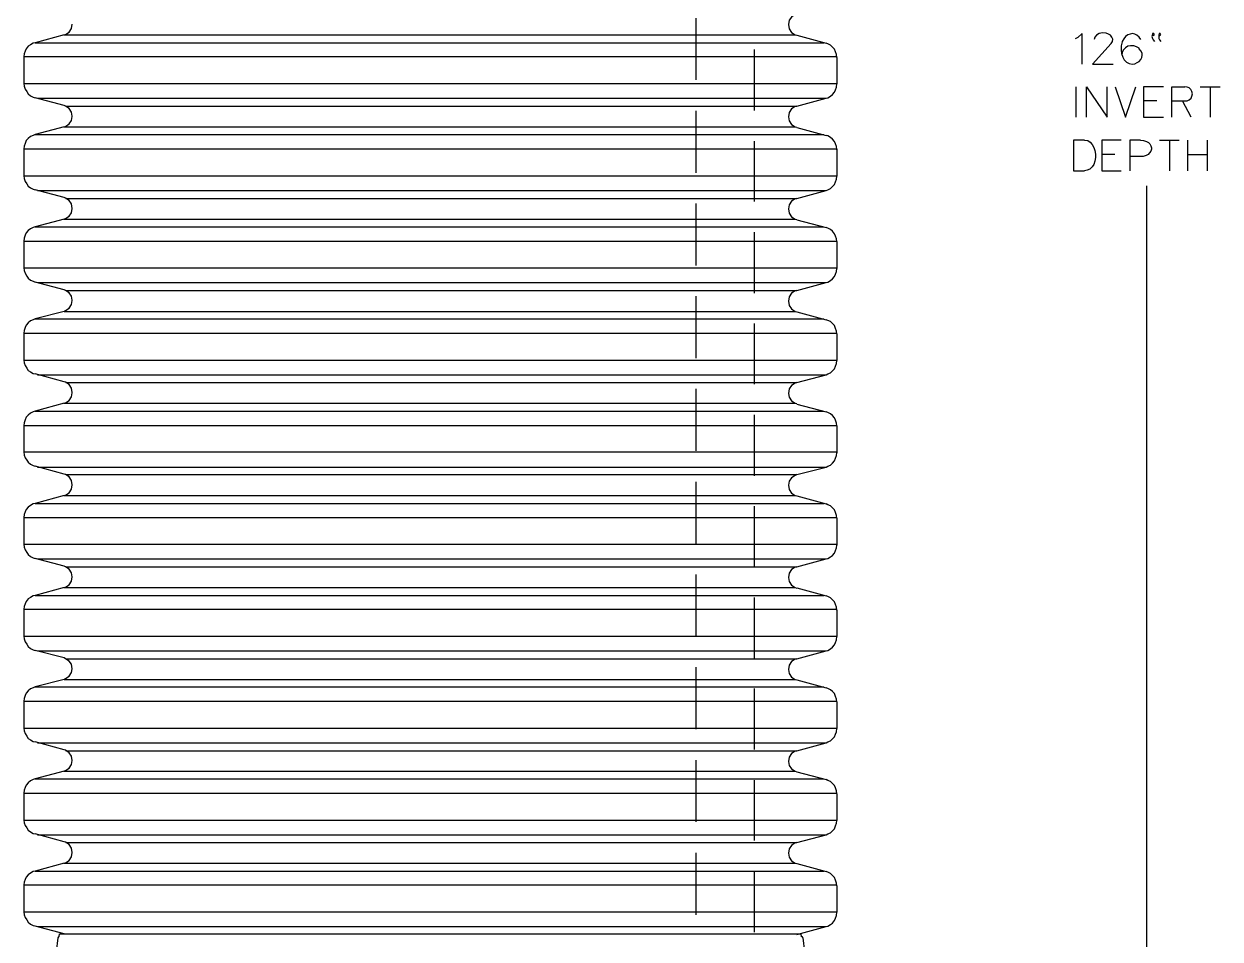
# Model space of a CAD drawing. Extents: x 11 to 601, y 12 to 779.
# Drawn here: x 154 to 335.3, y 418.2 to 556.8 of the extents above; entities that cross this region are included whole.
import ezdxf

# ---------------------------------------------------------------- set-up
doc = ezdxf.new("R2010")
doc.units = 0
doc.layers.add('DH152', color=7, linetype='CONTINUOUS')

msp = doc.modelspace()

# ---------------------------------------------------------------- linework, layer by layer
at = {"layer": 'DH152', "color": 7}
for points in [[(271.139993, 558.299986), (270.899993, 558.239986), (270.359993, 557.819986), (269.999993, 557.339986), (269.879993, 556.679986), (269.999993, 556.019986), (270.359993, 555.479986), (270.899993, 555.119986), (271.139993, 555.059986)], [(160.079996, 555.119986), (160.319996, 555.179986), (160.859996, 555.539986), (161.219996, 556.079986), (161.339996, 556.739986)], [(255.839994, 557.639986), (255.839994, 548.279986)], [(160.139996, 555.119986), (155.699996, 553.919986), (155.399996, 553.859986), (155.039996, 553.619986), (154.679996, 553.379986), (154.379996, 553.019986), (154.199996, 552.659986), (154.079996, 552.239986), (154.019996, 551.819986)], [(160.139996, 555.119986), (270.839993, 555.119986)], [(271.139993, 555.059986), (275.579993, 553.859986)], [(314.399992, 550.679986), (314.399992, 555.299986), (313.739992, 554.699986), (313.319992, 554.519986)], [(317.999992, 555.359986), (317.459992, 555.419986), (316.979992, 555.299986), (316.559992, 555.059986), (316.319992, 554.759986), (316.199992, 554.399986)], [(318.779992, 553.799986), (318.959992, 554.099986), (319.019992, 554.459986), (318.899992, 554.759986), (318.659992, 555.059986), (318.359992, 555.239986), (317.999992, 555.359986)], [(323.279992, 554.399986), (323.039992, 554.759986), (322.679992, 555.059986), (322.379992, 555.239986), (322.019992, 555.299986), (321.659992, 555.239986), (321.299992, 555.119986), (320.939992, 554.879986), (320.699992, 554.519986), (320.459992, 554.099986), (320.459992, 554.039986)], [(325.019992, 555.179986), (324.959992, 554.879986), (325.019992, 554.579986), (325.139992, 554.339986), (325.319992, 554.099986)], [(325.979992, 555.179986), (325.979992, 554.879986), (325.979992, 554.579986), (326.099992, 554.339986), (326.279992, 554.099986)], [(155.699996, 553.919986), (275.219993, 553.919986)], [(264.659993, 552.899986), (264.659993, 543.659986)], [(277.199993, 551.699986), (277.199993, 551.699986), (277.139993, 552.119986), (277.019993, 552.539986), (276.839993, 552.959986), (276.539993, 553.259986), (276.239993, 553.559986), (275.819993, 553.739986), (275.579993, 553.859986)], [(315.959992, 550.679986), (318.779992, 553.799986)], [(320.459992, 554.039986), (320.279992, 553.439986), (320.279992, 552.839986), (320.339992, 552.299986), (320.519992, 551.759986), (320.759992, 551.339986), (321.119992, 550.979986), (321.479992, 550.799986), (321.959992, 550.679986)], [(323.039992, 553.079986), (322.619992, 553.319986), (322.199992, 553.439986), (321.719992, 553.439986), (321.299992, 553.379986), (320.939992, 553.139986), (320.639992, 552.839986), (320.459992, 552.479986), (320.399992, 552.059986)], [(321.959992, 550.679986), (322.379992, 550.739986), (322.739992, 550.919986), (323.039992, 551.099986), (323.279992, 551.399986), (323.399992, 551.699986), (323.459992, 552.059986), (323.459992, 552.359986), (323.279992, 552.719986), (323.039992, 553.019986), (323.039992, 553.079986)], [(154.019996, 551.819986), (277.199993, 551.819986)], [(154.019996, 551.819986), (154.019996, 547.739986)], [(277.199993, 551.699986), (277.199993, 547.679986)], [(315.959992, 550.679986), (319.079992, 550.679986)], [(154.019996, 547.739986), (277.199993, 547.739986)], [(154.019996, 547.739986), (154.019996, 547.739986), (154.079996, 547.319986), (154.199996, 546.899986), (154.439996, 546.539986), (154.679996, 546.179986), (155.039996, 545.879986), (155.399996, 545.699986), (155.699996, 545.579986)], [(275.579993, 545.519986), (275.819993, 545.579986), (276.239993, 545.819986), (276.539993, 546.059986), (276.839993, 546.419986), (277.019993, 546.779986), (277.139993, 547.199986), (277.199993, 547.679986)], [(313.439992, 547.259986), (313.439992, 542.639986)], [(315.059992, 542.639986), (315.059992, 547.259986), (318.179992, 542.639986), (318.179992, 547.259986)], [(319.379992, 547.259986), (320.939992, 542.639986), (322.499992, 547.259986)], [(326.699992, 547.259986), (323.699992, 547.259986), (323.699992, 542.639986), (326.699992, 542.639986)], [(327.959992, 542.639986), (327.959992, 547.259986), (329.939992, 547.259986)], [(331.079992, 546.179986), (331.019992, 546.539986), (330.839992, 546.839986), (330.599992, 547.079986), (330.299992, 547.199986), (329.939992, 547.259986)], [(329.939992, 545.099986), (330.299992, 545.099986), (330.599992, 545.279986), (330.899992, 545.519986), (331.019992, 545.819986), (331.079992, 546.179986)], [(332.279992, 547.259986), (335.279992, 547.259986)], [(333.779992, 547.259986), (333.779992, 542.639986)], [(160.139996, 544.439986), (155.699996, 545.579986)], [(156.059996, 545.519986), (275.579993, 545.519986)], [(161.339996, 542.819986), (161.219996, 543.419986), (160.859996, 543.959986), (160.319996, 544.319986), (160.139996, 544.439986)], [(160.379996, 544.319986), (271.139993, 544.319986)], [(271.139993, 544.319986), (270.899993, 544.259986), (270.359993, 543.899986), (269.999993, 543.359986), (269.879993, 542.699986), (269.999993, 542.099986), (270.359993, 541.559986), (270.899993, 541.199986), (271.139993, 541.139986)], [(271.139993, 544.319986), (275.579993, 545.519986)], [(325.679992, 545.099986), (323.699992, 545.099986)], [(327.959992, 545.099986), (329.939992, 545.099986)], [(330.899992, 542.639986), (329.579992, 545.099986)], [(160.079996, 541.199986), (160.319996, 541.259986), (160.859996, 541.619986), (161.219996, 542.159986), (161.339996, 542.759986)], [(255.839994, 543.599986), (255.839994, 534.239987)], [(160.139996, 541.199986), (155.699996, 539.999987)], [(160.139996, 541.199986), (270.839993, 541.199986)], [(271.139993, 541.079986), (275.579993, 539.879987)], [(155.699996, 539.999987), (155.399996, 539.879987), (155.039996, 539.699987), (154.679996, 539.399987), (154.379996, 539.099987), (154.199996, 538.679987), (154.079996, 538.259987), (154.019996, 537.839987)], [(155.699996, 539.999986), (275.219993, 539.999986)], [(264.659993, 539.039987), (264.659993, 529.859987)], [(277.199993, 537.719987), (277.199993, 537.779987), (277.139993, 538.199987), (277.019993, 538.619987), (276.839993, 538.979987), (276.539993, 539.339987), (276.239993, 539.579987), (275.819993, 539.819987), (275.579993, 539.879987)], [(314.759992, 539.159987), (313.079992, 539.159987), (313.079992, 534.539987), (314.759992, 534.539987)], [(314.759992, 539.159987), (315.239992, 539.099987), (315.599992, 538.859987), (315.899992, 538.499987), (316.139992, 538.079987), (316.319992, 537.599987), (316.379992, 537.059987), (316.379992, 536.519987), (316.319992, 535.979987), (316.139992, 535.499987), (315.899992, 535.139987), (315.539992, 534.779987), (315.119992, 534.599987), (314.759992, 534.539987)], [(320.279992, 539.159987), (317.339992, 539.159987), (317.339992, 534.539987), (320.279992, 534.539987)], [(323.219992, 539.159987), (321.599992, 539.159987), (321.599992, 534.539987)], [(323.219992, 539.159987), (323.699992, 539.099987), (324.119992, 538.979987), (324.419992, 538.799987), (324.659992, 538.619987), (324.779992, 538.319987), (324.899992, 538.019987), (324.899992, 537.779987), (324.779992, 537.479987), (324.599992, 537.239987), (324.359992, 536.999987), (324.059992, 536.819987), (323.639992, 536.699987), (323.219992, 536.699987)], [(326.099992, 539.159987), (329.099992, 539.159987)], [(327.599992, 539.159987), (327.599992, 534.539987)], [(330.359992, 539.159987), (330.359992, 534.539987)], [(333.299992, 539.159987), (333.299992, 534.539987)], [(154.019996, 537.839987), (154.019996, 533.759987)], [(154.019996, 537.839987), (277.199993, 537.839987)], [(277.199993, 537.779987), (277.199993, 533.699987)], [(319.319992, 536.999987), (317.339992, 536.999987)], [(323.219992, 536.699987), (321.599992, 536.699987)], [(330.359992, 536.999987), (333.299992, 536.999987)], [(154.019996, 533.819987), (154.019996, 533.759987), (154.079996, 533.339987), (154.199996, 532.919987), (154.439996, 532.559987), (154.679996, 532.199987), (155.039996, 531.959987), (155.399996, 531.719987), (155.699996, 531.659987)], [(154.019996, 533.759987), (277.199993, 533.759987)], [(271.139993, 530.339987), (275.579993, 531.539987), (275.819993, 531.659987), (276.239993, 531.839987), (276.539993, 532.139987), (276.839993, 532.439987), (277.019993, 532.859987), (277.139993, 533.279987), (277.199993, 533.699987)], [(161.339996, 528.839987), (161.219996, 529.499987), (160.859996, 530.039987), (160.319996, 530.399987), (160.139996, 530.459987), (155.699996, 531.659987)], [(156.059996, 531.539987), (275.579993, 531.539987)], [(324.179992, 172.859996), (324.179992, 532.259987)], [(160.379996, 530.339987), (271.139993, 530.339987)], [(255.839994, 529.559987), (255.839994, 520.199987)], [(271.139993, 530.339987), (270.899993, 530.279987), (270.359993, 529.919987), (269.999993, 529.379987), (269.879993, 528.779987), (269.999993, 528.119987), (270.359993, 527.579987), (270.899993, 527.219987), (271.139993, 527.159987)], [(160.079996, 527.219987), (160.319996, 527.279987), (160.859996, 527.639987), (161.219996, 528.179987), (161.339996, 528.839987)], [(160.139996, 527.219987), (155.699996, 526.019987), (155.399996, 525.959987), (155.039996, 525.719987), (154.679996, 525.479987), (154.379996, 525.119987), (154.199996, 524.759987), (154.079996, 524.339987), (154.019996, 523.859987)], [(155.699996, 526.019987), (275.219993, 526.019987)], [(160.139996, 527.219987), (270.839993, 527.219987)], [(271.139993, 527.099987), (275.579993, 525.959987)], [(277.199993, 523.799987), (277.199993, 523.799987), (277.139993, 524.219987), (277.019993, 524.639987), (276.839993, 524.999987), (276.539993, 525.359987), (276.239993, 525.659987), (275.819993, 525.839987), (275.579993, 525.959987)], [(154.019996, 523.859987), (277.199993, 523.859987)], [(154.019996, 523.859987), (154.019996, 519.839987)], [(264.659993, 525.239987), (264.659993, 515.999987)], [(277.199993, 523.799987), (277.199993, 519.719987)], [(154.019996, 519.839987), (277.199993, 519.839987)], [(154.019996, 519.839987), (154.019996, 519.839987), (154.079996, 519.419987), (154.199996, 518.999987), (154.439996, 518.579987), (154.679996, 518.279987), (155.039996, 517.979987), (155.399996, 517.799987), (155.699996, 517.679987)], [(275.579993, 517.619987), (275.819993, 517.679987), (276.239993, 517.919987), (276.539993, 518.159987), (276.839993, 518.519987), (277.019993, 518.879987), (277.139993, 519.299987), (277.199993, 519.719987)], [(160.139996, 516.479987), (155.699996, 517.679987)], [(156.059996, 517.619987), (275.579993, 517.619987)], [(271.139993, 516.419987), (275.579993, 517.619987)], [(160.079996, 513.239987), (160.319996, 513.359987), (160.859996, 513.719987), (161.219996, 514.259987), (161.339996, 514.859987)], [(161.339996, 514.919987), (161.219996, 515.519987), (160.859996, 516.059987), (160.319996, 516.419987), (160.139996, 516.479987)], [(160.379996, 516.419987), (271.139993, 516.419987)], [(255.839994, 515.519987), (255.839994, 506.159987)], [(271.139993, 516.419987), (270.899993, 516.359987), (270.359993, 515.999987), (269.999993, 515.459987), (269.879993, 514.799987), (269.999993, 514.139987), (270.359993, 513.599987), (270.899993, 513.239987), (271.139993, 513.179987)], [(160.139996, 513.239987), (155.699996, 512.099987)], [(160.139996, 513.239987), (270.839993, 513.239987)], [(271.139993, 513.179987), (275.579993, 511.979987)], [(155.699996, 512.099987), (155.399996, 511.979987), (155.039996, 511.799987), (154.679996, 511.499987), (154.379996, 511.139987), (154.199996, 510.779987), (154.079996, 510.359987), (154.019996, 509.939987)], [(155.699996, 512.099987), (275.219993, 512.099987)], [(264.659993, 511.379987), (264.659993, 502.199987)], [(277.199993, 509.819987), (277.199993, 509.819987), (277.139993, 510.239987), (277.019993, 510.659987), (276.839993, 511.079987), (276.539993, 511.379987), (276.239993, 511.679987), (275.819993, 511.859987), (275.579993, 511.979987)], [(154.019996, 509.939987), (154.019996, 505.859987)], [(154.019996, 509.939987), (277.199993, 509.939987)], [(277.199993, 509.819987), (277.199993, 505.799987)], [(154.019996, 505.859987), (154.019996, 505.859987), (154.079996, 505.439987), (154.199996, 505.019987), (154.439996, 504.659987), (154.679996, 504.299987), (155.039996, 504.059987), (155.399996, 503.819987), (155.699996, 503.759987)], [(154.019996, 505.859987), (277.199993, 505.859987)], [(271.139993, 502.439987), (275.579993, 503.639987), (275.819993, 503.759987), (276.239993, 503.939987), (276.539993, 504.239987), (276.839993, 504.539987), (277.019993, 504.959987), (277.139993, 505.319987), (277.199993, 505.799987)], [(161.339996, 500.939987), (161.219996, 501.599987), (160.859996, 502.139987), (160.319996, 502.499987), (160.139996, 502.559987), (155.699996, 503.759987)], [(156.059996, 503.639987), (275.579993, 503.639987)], [(160.379996, 502.439987), (271.139993, 502.439987)], [(271.139993, 502.439987), (270.899993, 502.379987), (270.359993, 502.019987), (269.999993, 501.479987), (269.879993, 500.819987), (269.999993, 500.219987), (270.359993, 499.679988), (270.899993, 499.319988), (271.139993, 499.259988)], [(160.079996, 499.319988), (160.319996, 499.379988), (160.859996, 499.739988), (161.219996, 500.279987), (161.339996, 500.879987)], [(255.839994, 501.479987), (255.839994, 492.119988)], [(160.139996, 499.319988), (155.699996, 498.119988), (155.399996, 497.999988), (155.039996, 497.819988), (154.679996, 497.519988), (154.379996, 497.219988), (154.199996, 496.799988), (154.079996, 496.379988), (154.019996, 495.959988)], [(160.139996, 499.319988), (270.839993, 499.319988)], [(271.139993, 499.199988), (275.579993, 497.999988)], [(155.699996, 498.119988), (275.219993, 498.119988)], [(264.659993, 497.579988), (264.659993, 488.339988)], [(277.199993, 495.839988), (277.199993, 495.899988), (277.139993, 496.319988), (277.019993, 496.739988), (276.839993, 497.099988), (276.539993, 497.459988), (276.239993, 497.699988), (275.819993, 497.939988), (275.579993, 497.999988)], [(154.019996, 495.959988), (277.199993, 495.959988)], [(154.019996, 495.959988), (154.019996, 491.939988)], [(277.199993, 495.899988), (277.199993, 491.819988)], [(154.019996, 491.939988), (277.199993, 491.939988)], [(154.019996, 491.939988), (154.019996, 491.939988), (154.079996, 491.459988), (154.199996, 491.039988), (154.439996, 490.679988), (154.679996, 490.379988), (155.039996, 490.079988), (155.399996, 489.899988), (155.699996, 489.779988)], [(275.579993, 489.659988), (275.819993, 489.779988), (276.239993, 489.959988), (276.539993, 490.259988), (276.839993, 490.619988), (277.019993, 490.979988), (277.139993, 491.399988), (277.199993, 491.819988)], [(160.139996, 488.579988), (155.699996, 489.779988)], [(156.059996, 489.659988), (275.579993, 489.659988)], [(271.139993, 488.519988), (275.579993, 489.659988)], [(161.339996, 486.959988), (161.219996, 487.619988), (160.859996, 488.159988), (160.319996, 488.519988), (160.139996, 488.579988)], [(160.379996, 488.519988), (271.139993, 488.519988)], [(271.139993, 488.519988), (270.899993, 488.399988), (270.359993, 488.039988), (269.999993, 487.499988), (269.879993, 486.899988), (269.999993, 486.239988), (270.359993, 485.699988), (270.899993, 485.339988), (271.139993, 485.279988)], [(160.079996, 485.339988), (160.319996, 485.399988), (160.859996, 485.759988), (161.219996, 486.299988), (161.339996, 486.959988)], [(255.839994, 487.439988), (255.839994, 478.079988)], [(155.699996, 484.139988), (155.399996, 484.079988), (155.039996, 483.839988), (154.679996, 483.599988), (154.379996, 483.239988), (154.199996, 482.879988), (154.079996, 482.459988), (154.019996, 482.039988)], [(160.139996, 485.339988), (155.699996, 484.139988)], [(155.699996, 484.139988), (275.219993, 484.139988)], [(160.139996, 485.339988), (270.839993, 485.339988)], [(271.139993, 485.279988), (275.579993, 484.079988)], [(277.199993, 481.919988), (277.199993, 481.919988), (277.139993, 482.339988), (277.019993, 482.759988), (276.839993, 483.179988), (276.539993, 483.479988), (276.239993, 483.779988), (275.819993, 483.959988), (275.579993, 484.079988)], [(264.659993, 483.719988), (264.659993, 474.539988)], [(154.019996, 482.039988), (154.019996, 477.959988)], [(154.019996, 482.039988), (277.199993, 482.039988)], [(277.199993, 481.919988), (277.199993, 477.839988)], [(154.019996, 477.959988), (154.019996, 477.959988), (154.079996, 477.539988), (154.199996, 477.119988), (154.439996, 476.699988), (154.679996, 476.399988), (155.039996, 476.099988), (155.399996, 475.919988), (155.699996, 475.799988)], [(154.019996, 477.959988), (277.199993, 477.959988)], [(271.139993, 474.539988), (275.579993, 475.739988), (275.819993, 475.799988), (276.239993, 476.039988), (276.539993, 476.279988), (276.839993, 476.639988), (277.019993, 476.999988), (277.139993, 477.419988), (277.199993, 477.839988)], [(161.339996, 473.039988), (161.219996, 473.639988), (160.859996, 474.179988), (160.319996, 474.539988), (160.139996, 474.659988), (155.699996, 475.799988)], [(156.059996, 475.739988), (275.579993, 475.739988)], [(160.379996, 474.539988), (271.139993, 474.539988)], [(255.839994, 473.399988), (255.839994, 464.039988)], [(271.139993, 474.539988), (270.899993, 474.479988), (270.359993, 474.119988), (269.999993, 473.579988), (269.879993, 472.919988), (269.999993, 472.319988), (270.359993, 471.779988), (270.899993, 471.419988), (271.139993, 471.299988)], [(160.139996, 471.419988), (155.699996, 470.219988), (155.399996, 470.159988), (155.039996, 469.919988), (154.679996, 469.679988), (154.379996, 469.319988), (154.199996, 468.959988), (154.079996, 468.539988), (154.019996, 468.119988)], [(160.079996, 471.419988), (160.319996, 471.479988), (160.859996, 471.839988), (161.219996, 472.379988), (161.339996, 473.039988)], [(160.139996, 471.419988), (270.839993, 471.419988)], [(271.139993, 471.359988), (275.579993, 470.159988)], [(155.699996, 470.219988), (275.219993, 470.219988)], [(264.659993, 469.919988), (264.659993, 460.679988)], [(277.199993, 467.999988), (277.199993, 467.999988), (277.139993, 468.419988), (277.019993, 468.839988), (276.839993, 469.259988), (276.539993, 469.559988), (276.239993, 469.859988), (275.819993, 470.039988), (275.579993, 470.159988)], [(154.019996, 468.119988), (277.199993, 468.119988)], [(154.019996, 468.119988), (154.019996, 464.039988)], [(277.199993, 467.999988), (277.199993, 463.979988)], [(154.019996, 464.039988), (277.199993, 464.039988)], [(154.019996, 464.039988), (154.019996, 464.039988), (154.079996, 463.619988), (154.199996, 463.199988), (154.439996, 462.839988), (154.679996, 462.479988), (155.039996, 462.179988), (155.399996, 461.999988), (155.699996, 461.879988)], [(275.579993, 461.819988), (275.819993, 461.879988), (276.239993, 462.119988), (276.539993, 462.359988), (276.839993, 462.719988), (277.019993, 463.079988), (277.139993, 463.499988), (277.199993, 463.979988)], [(160.139996, 460.739988), (155.699996, 461.879988)], [(156.059996, 461.819988), (275.579993, 461.819988)], [(161.339996, 459.119989), (161.219996, 459.779989), (160.859996, 460.259988), (160.319996, 460.619988), (160.139996, 460.739988)], [(160.379996, 460.619988), (271.139993, 460.619988)], [(271.139993, 460.619988), (270.899993, 460.559988), (270.359993, 460.199988), (269.999993, 459.659989), (269.879993, 458.999989), (269.999993, 458.399989), (270.359993, 457.859989), (270.899993, 457.499989), (271.139993, 457.439989)], [(271.139993, 460.619988), (275.579993, 461.819988)], [(160.079996, 457.499989), (160.319996, 457.619989), (160.859996, 457.979989), (161.219996, 458.519989), (161.339996, 459.119989)], [(255.839994, 459.359989), (255.839994, 449.939989)], [(160.139996, 457.499989), (155.699996, 456.359989)], [(160.139996, 457.499989), (270.839993, 457.499989)], [(271.139993, 457.439989), (275.579993, 456.239989)], [(155.699996, 456.359989), (155.399996, 456.239989), (155.039996, 456.059989), (154.679996, 455.759989), (154.379996, 455.399989), (154.199996, 455.039989), (154.079996, 454.619989), (154.019996, 454.199989)], [(155.699996, 456.359989), (275.219993, 456.359989)], [(264.659993, 456.119989), (264.659993, 446.879989)], [(277.199993, 454.079989), (277.199993, 454.079989), (277.139993, 454.499989), (277.019993, 454.919989), (276.839993, 455.339989), (276.539993, 455.639989), (276.239993, 455.939989), (275.819993, 456.119989), (275.579993, 456.239989)], [(154.019996, 454.199989), (154.019996, 450.119989)], [(154.019996, 454.199989), (277.199993, 454.199989)], [(277.199993, 454.079989), (277.199993, 450.059989)], [(154.019996, 450.119989), (154.019996, 450.119989), (154.079996, 449.699989), (154.199996, 449.279989), (154.439996, 448.919989), (154.679996, 448.559989), (155.039996, 448.319989), (155.399996, 448.079989), (155.699996, 448.019989)], [(154.019996, 450.119989), (277.199993, 450.119989)], [(271.139993, 446.699989), (275.579993, 447.899989), (275.819993, 448.019989), (276.239993, 448.199989), (276.539993, 448.499989), (276.839993, 448.799989), (277.019993, 449.219989), (277.139993, 449.579989), (277.199993, 450.059989)], [(161.339996, 445.199989), (161.219996, 445.859989), (160.859996, 446.399989), (160.319996, 446.759989), (160.139996, 446.819989), (155.699996, 448.019989)], [(156.059996, 447.899989), (275.579993, 447.899989)], [(160.379996, 446.699989), (271.139993, 446.699989)], [(271.139993, 446.699989), (270.899993, 446.639989), (270.359993, 446.279989), (269.999993, 445.739989), (269.879993, 445.079989), (269.999993, 444.479989), (270.359993, 443.939989), (270.899993, 443.579989), (271.139993, 443.519989)], [(160.079996, 443.579989), (160.319996, 443.699989), (160.859996, 444.059989), (161.219996, 444.599989), (161.339996, 445.199989)], [(255.839994, 445.259989), (255.839994, 435.899989)], [(160.139996, 443.579989), (155.699996, 442.439989), (155.399996, 442.319989), (155.039996, 442.139989), (154.679996, 441.839989), (154.379996, 441.479989), (154.199996, 441.119989), (154.079996, 440.699989), (154.019996, 440.279989)], [(155.699996, 442.439989), (275.219993, 442.439989)], [(160.139996, 443.579989), (270.839993, 443.579989)], [(271.139993, 443.519989), (275.579993, 442.319989)], [(277.199993, 440.159989), (277.199993, 440.159989), (277.139993, 440.639989), (277.019993, 441.059989), (276.839993, 441.419989), (276.539993, 441.719989), (276.239993, 442.019989), (275.819993, 442.199989), (275.579993, 442.319989)], [(264.659993, 442.259989), (264.659993, 433.079989)], [(154.019996, 440.279989), (277.199993, 440.279989)], [(154.019996, 440.279989), (154.019996, 436.199989)], [(277.199993, 440.159989), (277.199993, 436.139989)], [(154.019996, 436.259989), (154.019996, 436.199989), (154.079996, 435.779989), (154.199996, 435.359989), (154.439996, 434.999989), (154.679996, 434.639989), (155.039996, 434.399989), (155.399996, 434.159989), (155.699996, 434.099989)], [(154.019996, 436.199989), (277.199993, 436.199989)], [(275.579993, 433.979989), (275.819993, 434.099989), (276.239993, 434.279989), (276.539993, 434.579989), (276.839993, 434.879989), (277.019993, 435.299989), (277.139993, 435.719989), (277.199993, 436.139989)], [(160.139996, 432.899989), (155.699996, 434.099989)], [(156.059996, 433.979989), (275.579993, 433.979989)], [(271.139993, 432.779989), (275.579993, 433.979989)], [(161.339996, 431.279989), (161.219996, 431.939989), (160.859996, 432.479989), (160.319996, 432.839989), (160.139996, 432.899989)], [(160.379996, 432.779989), (271.139993, 432.779989)], [(271.139993, 432.779989), (270.899993, 432.719989), (270.359993, 432.359989), (269.999993, 431.819989), (269.879993, 431.159989), (269.999993, 430.559989), (270.359993, 430.019989), (270.899993, 429.659989), (271.139993, 429.599989), (275.579993, 428.399989)], [(160.139996, 429.659989), (155.699996, 428.459989), (155.399996, 428.399989), (155.039996, 428.159989), (154.679996, 427.919989), (154.379996, 427.559989), (154.199996, 427.199989), (154.079996, 426.779989), (154.019996, 426.359989)], [(160.079996, 429.659989), (160.319996, 429.719989), (160.859996, 430.079989), (161.219996, 430.619989), (161.339996, 431.279989)], [(160.139996, 429.659989), (270.839993, 429.659989)], [(255.839994, 431.219989), (255.839994, 421.859989)], [(155.699996, 428.459989), (275.219993, 428.459989)], [(264.659993, 428.459989), (264.659993, 419.21999)], [(277.199993, 426.239989), (277.199993, 426.239989), (277.139993, 426.659989), (277.019993, 427.079989), (276.839993, 427.499989), (276.539993, 427.799989), (276.239993, 428.099989), (275.819993, 428.279989), (275.579993, 428.399989)], [(154.019996, 426.359989), (154.019996, 422.279989)], [(154.019996, 426.359989), (277.199993, 426.359989)], [(277.199993, 426.239989), (277.199993, 422.219989)], [(154.019996, 422.279989), (154.019996, 422.279989), (154.079996, 421.859989), (154.199996, 421.439989), (154.439996, 421.079989), (154.679996, 420.719989), (155.039996, 420.419989), (155.399996, 420.239989), (155.699996, 420.179989)], [(154.019996, 422.279989), (277.199993, 422.279989)], [(275.579993, 420.059989), (275.819993, 420.119989), (276.239993, 420.359989), (276.539993, 420.599989), (276.839993, 420.959989), (277.019993, 421.319989), (277.139993, 421.739989), (277.199993, 422.219989)], [(160.139996, 418.97999), (155.699996, 420.119989)], [(156.059996, 420.059989), (275.579993, 420.059989)], [(159.359996, 418.49999), (159.419996, 418.97999)], [(159.419996, 418.97999), (271.799993, 418.97999)], [(271.139993, 418.85999), (275.579993, 420.059989)], [(272.039993, 418.37999), (271.979993, 418.49999), (271.859993, 418.49999), (271.799993, 418.97999)], [(159.179996, 418.37999), (157.379996, 403.49999)], [(159.359996, 418.49999), (159.359996, 418.49999), (159.239996, 418.49999), (159.179996, 418.37999)], [(272.039993, 418.37999), (273.839993, 403.49999)]]:
    msp.add_lwpolyline(points, dxfattribs=at)
for points in [[(325.019992, 555.119986), (325.019992, 555.059986), (325.139992, 554.999986), (325.259992, 555.059986), (325.319992, 555.119986), (325.259992, 555.299986), (325.139992, 555.299986), (325.019992, 555.299986)], [(325.979992, 555.119986), (326.039992, 555.059986), (326.159992, 554.999986), (326.219992, 555.059986), (326.279992, 555.119986), (326.219992, 555.299986), (326.159992, 555.299986), (326.039992, 555.299986)]]:
    msp.add_lwpolyline(points, close=True, dxfattribs=at)

doc.saveas('drawing.dxf')
